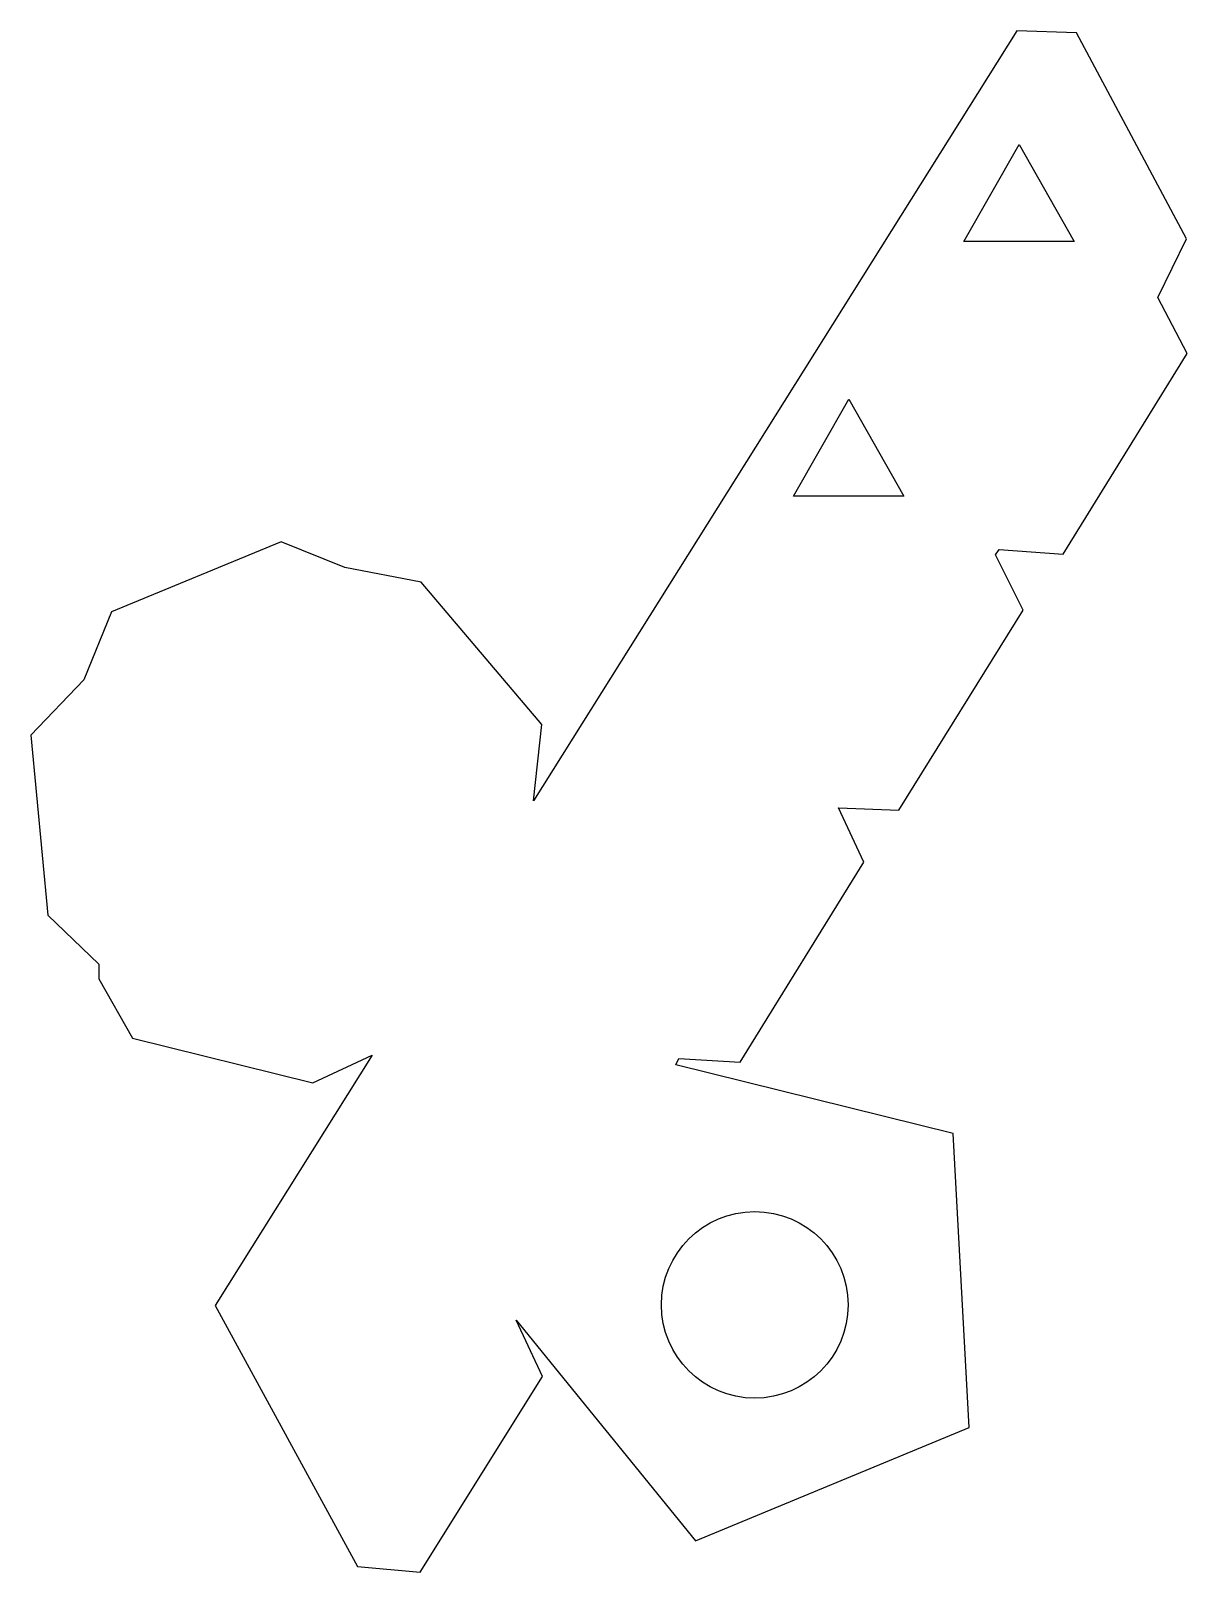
# Model space of a CAD drawing. Header units: centimetres. Extents: x -7.2 to 7.2, y -9.6 to 9.6.
import ezdxf

# ---------------------------------------------------------------- set-up
doc = ezdxf.new("R2010")
doc.units = ezdxf.units.CM
doc.header["$MEASUREMENT"] = 0
doc.layers.add('Camada 1', color=7, linetype='Continuous')

msp = doc.modelspace()

# ---------------------------------------------------------------- linework, layer by layer
at = {"layer": 'Camada 1'}
for points, knots in [([(-3.13853, -9.54221), (-3.13853, -9.54221), (-4.91124, -6.28784), (-4.91124, -6.28784), (-4.91124, -6.28784), (-4.91124, -6.28784), (-2.95332, -3.16576), (-2.95332, -3.16576), (-2.95332, -3.16576), (-2.95332, -3.16576), (-3.69415, -3.50972), (-3.69415, -3.50972), (-3.69415, -3.50972), (-3.69415, -3.50972), (-5.94311, -2.95409), (-5.94311, -2.95409), (-5.94311, -2.95409), (-5.94311, -2.95409), (-6.36644, -2.21326), (-6.36644, -2.21326), (-6.36644, -2.21326), (-6.36644, -2.21326), (-6.36644, -2.02805), (-6.36644, -2.02805), (-6.36644, -2.02805), (-6.36644, -2.02805), (-7.00144, -1.4195), (-7.00144, -1.4195), (-7.00144, -1.4195), (-7.00144, -1.4195), (-7.21311, 0.82946), (-7.21311, 0.82946), (-7.21311, 0.82946), (-7.21311, 0.82946), (-6.55165, 1.51738), (-6.55165, 1.51738), (-6.55165, 1.51738), (-6.55165, 1.51738), (-6.20769, 2.36405), (-6.20769, 2.36405), (-6.20769, 2.36405), (-6.20769, 2.36405), (-4.09102, 3.23718), (-4.09102, 3.23718), (-4.09102, 3.23718), (-4.09102, 3.23718), (-3.29727, 2.91968), (-3.29727, 2.91968), (-3.29727, 2.91968), (-3.29727, 2.91968), (-2.34477, 2.73447), (-2.34477, 2.73447), (-2.34477, 2.73447), (-2.34477, 2.73447), (-0.83664, 0.96176), (-0.83664, 0.96176), (-0.83664, 0.96176), (-0.83664, 0.96176), (-0.94247, 0.00926), (-0.94247, 0.00926), (-0.94247, 0.00926), (-0.94247, 0.00926), (5.09001, 9.61362), (5.09001, 9.61362), (5.09001, 9.61362), (5.09001, 9.61362), (5.83084, 9.58716), (5.83084, 9.58716), (5.83084, 9.58716), (5.83084, 9.58716), (7.20667, 7.0207), (7.20667, 7.0207), (7.20667, 7.0207), (7.20667, 7.0207), (6.84522, 6.286), (6.84522, 6.286), (6.84522, 6.286), (6.84522, 6.286), (7.2131, 5.59044), (7.2131, 5.59044), (7.2131, 5.59044), (7.2131, 5.59044), (5.66682, 3.08412), (5.66682, 3.08412), (5.66682, 3.08412), (5.66682, 3.08412), (4.86794, 3.14161), (4.86794, 3.14161), (4.86794, 3.14161), (4.86794, 3.14161), (4.82198, 3.07837), (4.82198, 3.07837), (4.82198, 3.07837), (4.82198, 3.07837), (5.16686, 2.38857), (5.16686, 2.38857), (5.16686, 2.38857), (5.16686, 2.38857), (3.61492, -0.10627), (3.61492, -0.10627), (3.61492, -0.10627), (3.61492, -0.10627), (2.86189, -0.07751), (2.86189, -0.07751), (2.86189, -0.07751), (2.86189, -0.07751), (3.17804, -0.75585), (3.17804, -0.75585), (3.17804, -0.75585), (3.17804, -0.75585), (1.63756, -3.25063), (1.63756, -3.25063), (1.63756, -3.25063), (1.63756, -3.25063), (0.87302, -3.20465), (0.87302, -3.20465), (0.87302, -3.20465), (0.87302, -3.20465), (0.83278, -3.28514), (0.83278, -3.28514), (0.83278, -3.28514), (0.83278, -3.28514), (4.29327, -4.14146), (4.29327, -4.14146), (4.29327, -4.14146), (4.29327, -4.14146), (4.49446, -7.80874), (4.49446, -7.80874), (4.49446, -7.80874), (4.49446, -7.80874), (1.07999, -9.22283), (1.07999, -9.22283), (1.07999, -9.22283), (1.07999, -9.22283), (-1.15619, -6.46939), (-1.15619, -6.46939), (-1.15619, -6.46939), (-1.15619, -6.46939), (-0.82853, -7.17069), (-0.82853, -7.17069), (-0.82853, -7.17069), (-0.82853, -7.17069), (-2.35764, -9.61364), (-2.35764, -9.61364), (-2.35764, -9.61364), (-2.35764, -9.61364), (-3.13853, -9.54221), (-3.13853, -9.54221)], [0, 0, 0, 0, 0.02631579, 0.02631579, 0.02631579, 0.02631579, 0.05263158, 0.05263158, 0.05263158, 0.05263158, 0.07894737, 0.07894737, 0.07894737, 0.07894737, 0.10526316, 0.10526316, 0.10526316, 0.10526316, 0.13157895, 0.13157895, 0.13157895, 0.13157895, 0.15789474, 0.15789474, 0.15789474, 0.15789474, 0.18421053, 0.18421053, 0.18421053, 0.18421053, 0.21052632, 0.21052632, 0.21052632, 0.21052632, 0.23684211, 0.23684211, 0.23684211, 0.23684211, 0.26315789, 0.26315789, 0.26315789, 0.26315789, 0.28947368, 0.28947368, 0.28947368, 0.28947368, 0.31578947, 0.31578947, 0.31578947, 0.31578947, 0.34210526, 0.34210526, 0.34210526, 0.34210526, 0.36842105, 0.36842105, 0.36842105, 0.36842105, 0.39473684, 0.39473684, 0.39473684, 0.39473684, 0.42105263, 0.42105263, 0.42105263, 0.42105263, 0.44736842, 0.44736842, 0.44736842, 0.44736842, 0.47368421, 0.47368421, 0.47368421, 0.47368421, 0.5, 0.5, 0.5, 0.5, 0.52631579, 0.52631579, 0.52631579, 0.52631579, 0.55263158, 0.55263158, 0.55263158, 0.55263158, 0.57894737, 0.57894737, 0.57894737, 0.57894737, 0.60526316, 0.60526316, 0.60526316, 0.60526316, 0.63157895, 0.63157895, 0.63157895, 0.63157895, 0.65789474, 0.65789474, 0.65789474, 0.65789474, 0.68421053, 0.68421053, 0.68421053, 0.68421053, 0.71052632, 0.71052632, 0.71052632, 0.71052632, 0.73684211, 0.73684211, 0.73684211, 0.73684211, 0.76315789, 0.76315789, 0.76315789, 0.76315789, 0.78947368, 0.78947368, 0.78947368, 0.78947368, 0.81578947, 0.81578947, 0.81578947, 0.81578947, 0.84210526, 0.84210526, 0.84210526, 0.84210526, 0.86842105, 0.86842105, 0.86842105, 0.86842105, 0.89473684, 0.89473684, 0.89473684, 0.89473684, 0.92105263, 0.92105263, 0.92105263, 0.92105263, 0.94736842, 0.94736842, 0.94736842, 0.94736842, 1, 1, 1, 1]), ([(5.11647, 8.19368), (5.11647, 8.19368), (4.42855, 6.98541), (4.42855, 6.98541), (4.42855, 6.98541), (4.42855, 6.98541), (5.80439, 6.98541), (5.80439, 6.98541), (5.80439, 6.98541), (5.80439, 6.98541), (5.11647, 8.19368), (5.11647, 8.19368)], [0, 0, 0, 0, 0.25, 0.25, 0.25, 0.25, 0.5, 0.5, 0.5, 0.5, 1, 1, 1, 1]), ([(2.991, 5.01868), (2.991, 5.01868), (2.30308, 3.81041), (2.30308, 3.81041), (2.30308, 3.81041), (2.30308, 3.81041), (3.67891, 3.81041), (3.67891, 3.81041), (3.67891, 3.81041), (3.67891, 3.81041), (2.991, 5.01868), (2.991, 5.01868)], [0, 0, 0, 0, 0.25, 0.25, 0.25, 0.25, 0.5, 0.5, 0.5, 0.5, 1, 1, 1, 1]), ([(1.81799, -7.44319), (2.46095, -7.44319), (2.98216, -6.92199), (2.98216, -6.27902), (2.98216, -6.27902), (2.98216, -5.63605), (2.46096, -5.11485), (1.81799, -5.11485), (1.81799, -5.11485), (1.17502, -5.11485), (0.65382, -5.63605), (0.65382, -6.27902), (0.65382, -6.27902), (0.65382, -6.92199), (1.17503, -7.44319), (1.81799, -7.44319)], [0, 0, 0, 0, 0.2, 0.2, 0.2, 0.2, 0.4, 0.4, 0.4, 0.4, 0.6, 0.6, 0.6, 0.6, 1, 1, 1, 1])]:
    msp.add_open_spline(points, degree=3, knots=knots, dxfattribs=at)

doc.saveas('drawing.dxf')
